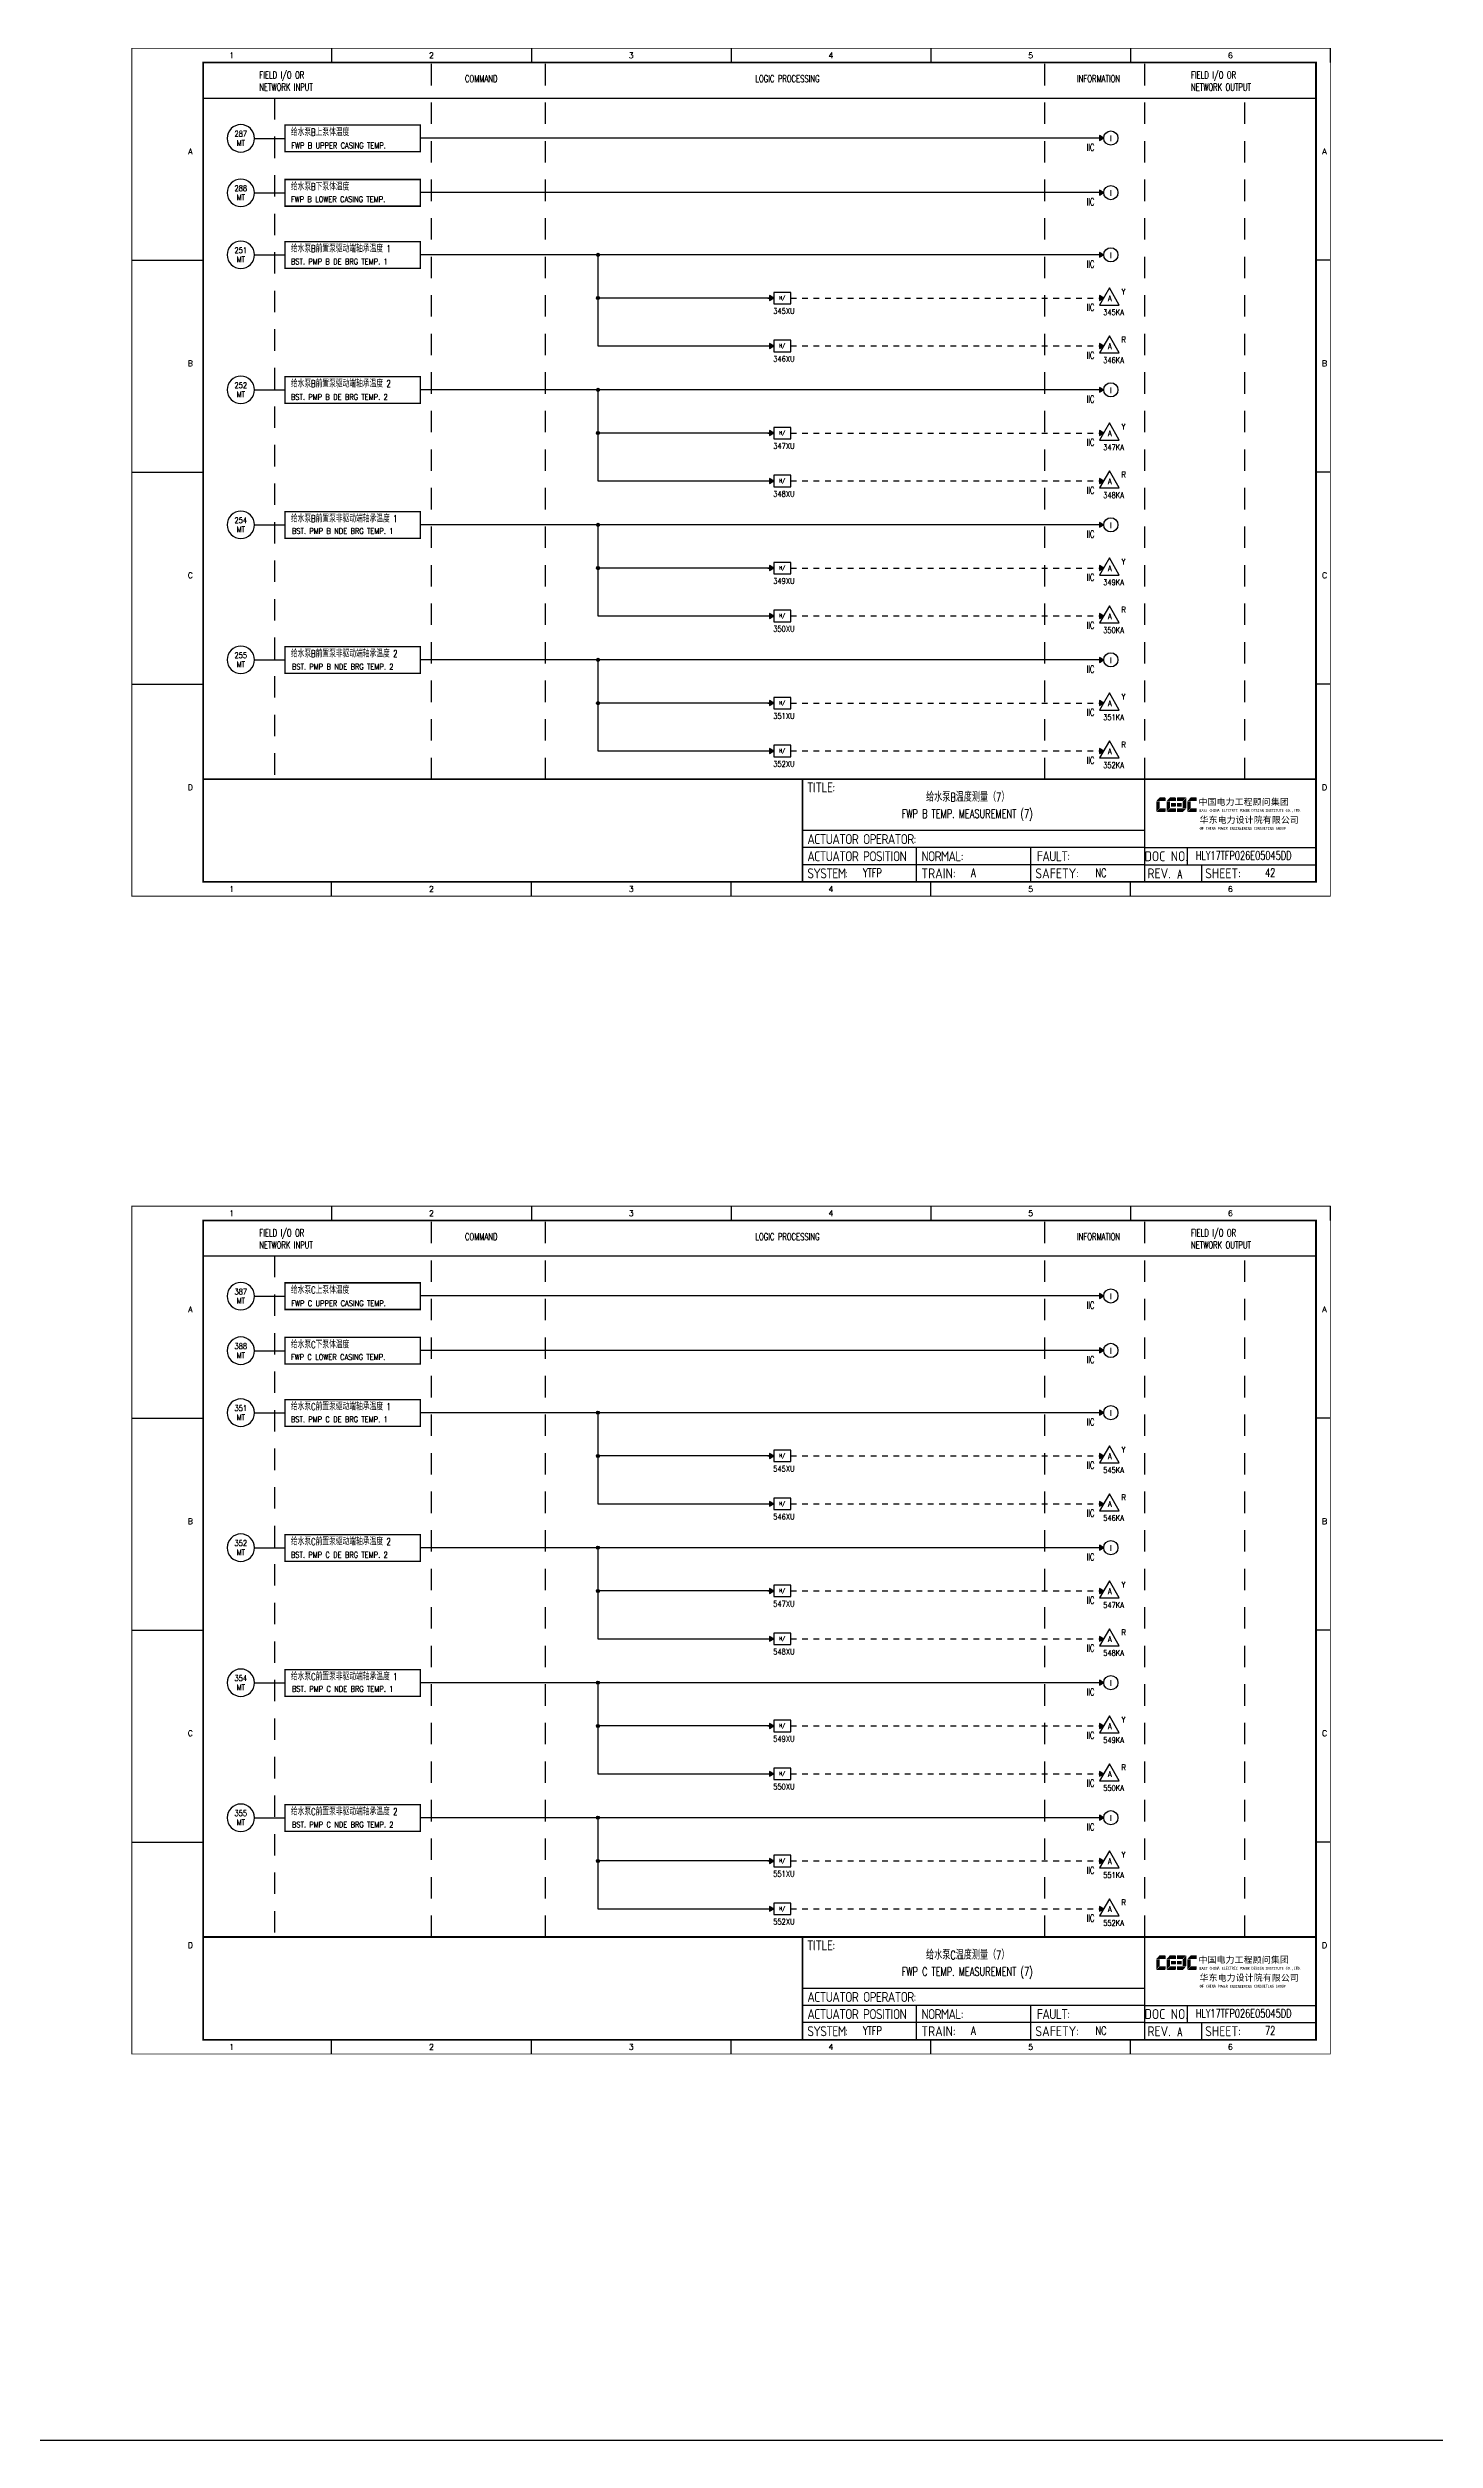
# Model space of a CAD drawing. Header units: millimetres. Extents: x 38833 to 52469, y 29493 to 32647.
# Drawn here: x 42536 to 43022, y 31107 to 31945 of the extents above; entities that cross this region are included whole.
import ezdxf
from ezdxf.enums import TextEntityAlignment as Align

# ---------------------------------------------------------------- set-up
doc = ezdxf.new("R2010")
doc.units = ezdxf.units.MM
for name, pattern in [('D2', [6, 2, -2, 2]), ('DASHED', [0.75, 0.5, -0.25]), ('JIS_02_0.7', [1.35, 0.75, -0.6])]:
    doc.linetypes.add(name, pattern=pattern)
for name, color, linetype in [('BORDER', 1, 'Continuous'), ('INSTRUMENT', 4, 'Continuous'), ('MLINE', 6, 'Continuous'), ('TITLE', 1, 'Continuous'), ('TK', 7, 'Continuous'), ('图框_外框线', 7, 'Continuous'), ('图框_标题栏文字', 6, 'Continuous')]:
    doc.layers.add(name, color=color, linetype=linetype)
doc.styles.add('DANIEL', font='COMPLEX', dxfattribs={"width": 0.7, "bigfont": 'GVFS'})
doc.styles.add('ecepdi', font='simhei.ttf', dxfattribs={"width": 0.9})
doc.styles.get("Standard").update_dxf_attribs({"font": 'romans.shx', "width": 0.7, "bigfont": 'hztxta.shx'})
doc.styles.add('工程字', font='gbenor.shx', dxfattribs={"bigfont": 'gbcbig.shx'})

# ---------------------------------------------------------------- blocks, each defined once
blk = doc.blocks.new('A$C1E0003F3')
h = blk.add_hatch(color=152)
edge = h.paths.add_edge_path()
edge.add_ellipse((5.15, 4.41), major_axis=(0, 0.211), ratio=0.769231, start_angle=-90, end_angle=0)
edge.add_line((5.15, 4.62), (3.22, 4.62))
edge.add_line((3.22, 4.62), (2.09, 3.35))
edge.add_line((2.09, 3.35), (5.32, 3.35))
edge.add_line((5.32, 3.35), (5.32, 4.41))
h.paths.add_polyline_path([(3.22, 3.23), (2.09, 3.23), (2.09, -0.36), (3.22, 0.91)])
edge = h.paths.add_edge_path()
edge.add_line((5.32, 0.81), (3.27, 0.81))
edge.add_line((3.27, 0.81), (2.13, -0.46))
edge.add_line((2.13, -0.46), (5.15, -0.46))
edge.add_ellipse((5.15, -0.25), major_axis=(0, 0.211), ratio=0.769231, start_angle=180, end_angle=270)
edge.add_line((5.32, -0.25), (5.32, 0.81))
h = blk.add_hatch(color=152)
edge = h.paths.add_edge_path()
edge.add_ellipse((8.78, 4.41), major_axis=(0, 0.211), ratio=0.769231, start_angle=-90, end_angle=0)
edge.add_line((8.78, 4.62), (6.84, 4.62))
edge.add_line((6.84, 4.62), (5.71, 3.35))
edge.add_line((5.71, 3.35), (8.94, 3.35))
edge.add_line((8.94, 3.35), (8.94, 4.41))
h.paths.add_polyline_path([(6.84, 3.23), (5.71, 3.23), (5.71, -0.36), (6.84, 0.91)])
edge = h.paths.add_edge_path()
edge.add_ellipse((8.78, 2.49), major_axis=(0, 0.211), ratio=0.769231, start_angle=-90, end_angle=0)
edge.add_line((8.78, 2.7), (7.22, 2.7))
edge.add_line((7.22, 2.7), (7.22, 1.44))
edge.add_line((7.22, 1.44), (8.78, 1.44))
edge.add_ellipse((8.78, 1.65), major_axis=(0, 0.211), ratio=0.769231, start_angle=180, end_angle=270)
edge.add_line((8.94, 1.65), (8.94, 2.49))
edge = h.paths.add_edge_path()
edge.add_line((8.94, 0.81), (6.89, 0.81))
edge.add_line((6.89, 0.81), (5.75, -0.46))
edge.add_line((5.75, -0.46), (8.78, -0.46))
edge.add_ellipse((8.78, -0.25), major_axis=(0, 0.211), ratio=0.769231, start_angle=180, end_angle=270)
edge.add_line((8.94, -0.25), (8.94, 0.81))
h = blk.add_hatch(color=1)
edge = h.paths.add_edge_path()
edge.add_line((12.48, 4.62), (9.46, 4.62))
edge.add_ellipse((9.46, 4.41), major_axis=(0, 0.211), ratio=0.769231, start_angle=0, end_angle=90)
edge.add_line((9.3, 4.41), (9.3, 3.35))
edge.add_line((9.3, 3.35), (11.35, 3.35))
edge.add_line((11.35, 3.35), (12.48, 4.62))
h.paths.add_polyline_path([(12.57, 4.56), (11.38, 3.23), (11.38, 0.93), (12.57, 0.93)])
edge = h.paths.add_edge_path()
edge.add_line((11.03, 2.7), (9.46, 2.7))
edge.add_ellipse((9.46, 2.49), major_axis=(0, 0.211), ratio=0.769231, start_angle=0, end_angle=90)
edge.add_line((9.3, 2.49), (9.3, 1.65))
edge.add_ellipse((9.46, 1.65), major_axis=(0, 0.211), ratio=0.769231, start_angle=90, end_angle=180)
edge.add_line((9.46, 1.44), (11.03, 1.44))
edge.add_line((11.03, 1.44), (11.03, 2.7))
h = blk.add_hatch(color=1)
edge = h.paths.add_edge_path()
edge.add_line((12.58, 0.79), (9.3, 0.79))
edge.add_line((9.3, 0.79), (9.3, -0.27))
edge.add_ellipse((9.46, -0.27), major_axis=(0, 0.211), ratio=0.769231, start_angle=90, end_angle=180)
edge.add_line((9.46, -0.48), (11.43, -0.48))
edge.add_line((11.43, -0.48), (12.58, 0.79))
h = blk.add_hatch(color=152)
edge = h.paths.add_edge_path()
edge.add_ellipse((16.11, 4.41), major_axis=(0, 0.211), ratio=0.769231, start_angle=-90, end_angle=0)
edge.add_line((16.11, 4.62), (14.14, 4.62))
edge.add_line((14.14, 4.62), (13, 3.35))
edge.add_line((13, 3.35), (16.27, 3.35))
edge.add_line((16.27, 3.35), (16.27, 4.41))
h.paths.add_polyline_path([(14.14, 3.23), (13, 3.23), (13, -0.36), (14.14, 0.91)])
edge = h.paths.add_edge_path()
edge.add_line((16.27, 0.81), (14.18, 0.81))
edge.add_line((14.18, 0.81), (13.04, -0.46))
edge.add_line((13.04, -0.46), (16.03, -0.46))
edge.add_ellipse((16.03, -0.15), major_axis=(0, 0.316), ratio=0.769231, start_angle=180, end_angle=270)
edge.add_line((16.27, -0.15), (16.27, 0.81))
at = {"layer": 'TITLE', "color": 7, "style": 'ecepdi'}
for s, p in [('中', (16.92, 1.94)), ('国', (20.09, 2)), ('电', (23.25, 1.99)), ('力', (26.39, 1.96)), ('工', (29.53, 1.95)), ('程', (32.71, 1.98)), ('顾', (35.9, 1.98)), ('问', (39.09, 1.94)), ('集', (42.26, 1.98)), ('团', (45.42, 2.01)), ('华', (17.24, -4.31)), ('东', (20.45, -4.29)), ('电', (23.62, -4.35)), ('力', (26.75, -4.32)), ('设', (29.92, -4.3)), ('计', (33.05, -4.31)), ('院', (36.26, -4.29)), ('有', (39.41, -4.29)), ('限', (42.57, -4.32)), ('公', (45.78, -4.38)), ('司', (48.91, -4.35))]:
    blk.add_text(s, height=2.2, dxfattribs=at).set_placement(p)
at = {"layer": 'TITLE', "color": 7, "style": 'ecepdi', "width": 0.975}
for s, p in [('E', (17.58, 0.02)), ('A', (18.29, 0.03)), ('S', (19, 0.03)), ('T', (19.7, 0.03)), ('C', (21.1, 0.09)), ('H', (21.77, 0.09)), ('I', (22.46, 0.09)), ('N', (23.17, 0.1)), ('A', (23.86, 0.1)), ('E', (25.35, 0.09)), ('L', (26.05, 0.11)), ('E', (26.76, 0.1)), ('C', (27.46, 0.12)), ('T', (28.18, 0.11)), ('R', (28.87, 0.1)), ('I', (29.57, 0.11)), ('C', (30.28, 0.1)), ('P', (31.64, 0.09)), ('O', (32.32, 0.08)), ('W', (33.03, 0.08)), ('E', (33.72, 0.08)), ('R', (34.42, 0.09)), ('D', (35.81, 0.1)), ('E', (36.52, 0.1)), ('S', (37.2, 0.1)), ('I', (37.91, 0.09)), ('G', (38.68, 0.11)), ('N', (39.38, 0.09)), ('I', (40.72, 0.07)), ('N', (41.43, 0.08)), ('S', (42.14, 0.08)), ('T', (42.83, 0.08)), ('I', (43.52, 0.09)), ('T', (44.22, 0.07)), ('U', (44.93, 0.07)), ('T', (45.63, 0.08)), ('E', (46.34, 0.09)), ('C', (47.76, 0.11)), ('O', (48.48, 0.1)), ('L', (50.56, 0.1)), ('T', (51.27, 0.1)), ('D', (51.96, 0.1)), ('O', (17.67, -6.18)), ('OF', (18.01, -6.2)), ('F', (18.37, -6.2)), ('C', (19.8, -6.19)), ('H', (20.47, -6.19)), ('I', (21.15, -6.19)), ('N', (21.87, -6.18)), ('A', (22.56, -6.18)), ('P', (23.98, -6.2)), ('O', (24.66, -6.21)), ('W', (25.36, -6.21)), ('E', (26.06, -6.21)), ('R', (26.75, -6.2)), ('E', (28.19, -6.24)), ('N', (28.91, -6.27)), ('G', (29.62, -6.26)), ('I', (30.32, -6.27)), ('N', (31.02, -6.27)), ('E', (31.7, -6.28)), ('E', (32.41, -6.27)), ('R', (33.1, -6.24)), ('I', (33.81, -6.24)), ('N', (34.51, -6.26)), ('G', (35.2, -6.24)), ('C', (36.61, -6.19)), ('O', (37.3, -6.21)), ('N', (38, -6.2)), ('S', (38.71, -6.21)), ('U', (39.41, -6.18)), ('L', (40.11, -6.18)), ('T', (40.81, -6.19)), ('I', (41.51, -6.21)), ('N', (42.2, -6.21)), ('G', (42.91, -6.17)), ('G', (44.29, -6.2)), ('R', (45, -6.21)), ('O', (45.69, -6.22)), ('U', (46.39, -6.2)), ('P', (47.1, -6.23)), ('.', (49.23, 0.1)), (',', (49.87, 0.1)), ('.', (52.72, 0.11))]:
    blk.add_text(s, height=1, dxfattribs=at).set_placement(p, align=Align.MIDDLE_CENTER)
blk = doc.blocks.new('A$C613255F0')
for p, q in [((70, 297), (70, 292)), ((140, 297), (140, 292)), ((210, 297), (210, 292)), ((280, 297), (280, 292)), ((350, 297), (350, 292)), ((420, 297), (420, 292)), ((0, 222.75), (25, 222.75)), ((420, 222.75), (415, 222.75)), ((0, 148.5), (25, 148.5)), ((420, 148.5), (415, 148.5)), ((0, 74.25), (25, 74.25)), ((420, 74.25), (415, 74.25)), ((70, 0), (70, 5)), ((140, 0), (140, 5)), ((210, 0), (210, 5)), ((280, 0), (280, 5)), ((350, 0), (350, 5))]:
    blk.add_line(p, q)
at = {"layer": 'MLINE', "linetype": 'JIS_02_0.7', "ltscale": 10}
for p, q in [((105, 41), (105, 292)), ((145, 41), (145, 292)), ((320, 41), (320, 292)), ((355, 41), (355, 292)), ((50, 279.56), (50, 41)), ((390, 41), (390, 279.56))]:
    blk.add_line(p, q, dxfattribs=at)
at = {"layer": 'MLINE'}
blk.add_line((25, 279.56), (415, 279.56), dxfattribs=at)
at = {"layer": '图框_外框线'}
for p, q in [((355, 5), (355, 41)), ((355, 23), (235, 23)), ((355, 17), (235, 17)), ((275, 11), (275, 17)), ((315, 11), (315, 17)), ((355, 17), (415, 17)), ((370, 11), (370, 17)), ((355, 11), (235, 11)), ((355, 11), (235, 11)), ((275, 5), (275, 11)), ((315, 5), (315, 11)), ((355, 11), (415, 11)), ((375, 5), (375, 11))]:
    blk.add_line(p, q, dxfattribs=at)
for points, const_width in [([(0, 0), (420, 0), (420, 297), (0, 297)], 0.3), ([(25, 5), (415, 5), (415, 292), (25, 292)], 0.6)]:
    blk.add_lwpolyline(points, close=True, dxfattribs=dict(at, const_width=const_width))
at = {"layer": '图框_外框线', "const_width": 0.6}
blk.add_lwpolyline([(235, 41), (25, 41)], dxfattribs=at)
at = {"layer": '图框_外框线'}
blk.add_lwpolyline([(415, 41, 0.6, 0.6, 0), (235, 41, 0.6, 0.6, 0), (235, 5, 0, 0, 0)], format="xyseb", dxfattribs=at)
blk.add_blockref('A$C1E0003F3', (356.94, 29.95))
at = {"layer": 'MLINE', "char_height": 2.5, "width": 31.8959, "attachment_point": 1}
for s, insert in [('FIELD I/O OR', (44.67, 288.89)), ('COMMAND', (116.74, 287.58)), ('LOGIC PROCESSING', (218.52, 287.58)), ('INFORMATION', (331.25, 287.58)), ('FIELD I/O OR', (371.22, 288.89)), ('NETWORK INPUT', (44.67, 284.64)), ('NETWORK OUTPUT', (371.22, 284.64))]:
    blk.add_mtext(s, dxfattribs=dict(at, insert=insert))
at = {"layer": 'TK', "color": 3}
for s, p in [('1', (35, 294.5)), ('2', (105, 294.5)), ('3', (175, 294.5)), ('4', (245, 294.5)), ('5', (315, 294.5)), ('6', (385, 294.5)), ('1', (35, 2.5)), ('2', (105, 2.5)), ('3', (175, 2.5)), ('4', (245, 2.5)), ('5', (315, 2.5)), ('6', (385, 2.5))]:
    blk.add_text(s, height=2, dxfattribs=at).set_placement(p, align=Align.MIDDLE)
for s, p in [('A', (20.5, 259.88)), ('A', (418, 259.88)), ('B', (20.5, 185.62)), ('B', (418, 185.62)), ('C', (20.5, 111.38)), ('C', (418, 111.38)), ('D', (20.5, 37.12)), ('D', (418, 37.12))]:
    blk.add_text(s, height=2, dxfattribs=at).set_placement(p, align=Align.CENTER)
at = {"layer": '图框_标题栏文字', "char_height": 3.5, "style": '工程字'}
for s, insert, width, attachment_point in [('{\\T0.9; TITLE:}', (234.86, 38.09), 14.2249, 4), ('{\\T0.9; ACTUATOR OPERATOR:}', (235, 20), 40, 4), ('{\\T0.9; ACTUATOR POSITION}', (235, 14), 45, 4), ('{\\T0.9; SYSTEM:}', (235, 8), 17.9526, 4), ('{\\T0.9; }TRAIN: ', (275, 8), 17.6638, 4), ('{\\T0.9; NORMAL:}', (275, 14), 18.2557, 4), ('SAFETY:', (324.3, 8), 22.3993, 5), ('{\\T0.9; FAULT:}', (315.44, 14), 15, 4), ('DOC NO.', (362.5, 14), 15, 5), ('REV.', (360, 8), 10, 5), ('SHEET:', (382.42, 8), 20, 5)]:
    blk.add_mtext(s, dxfattribs=dict(at, insert=insert, width=width, attachment_point=attachment_point))
blk = doc.blocks.new('INS00')
at = {"layer": 'INSTRUMENT', "color": 0}
blk.add_lwpolyline([(6, 0, 1), (-6, 0, 1)], format="xyb", close=True, dxfattribs=at)
at = {"layer": 'INSTRUMENT', "flags": 1}
for tag, p in [('INSNAM', (0, 9)), ('INSDGN', (0, -9)), ('INSSUP', (0, -15)), ('INSMAN', (0, -18)), ('INSTYP', (0, -12)), ('INSREM', (0, -21))]:
    blk.add_attdef(tag, text='', height=3, dxfattribs=at).set_placement(p, align=Align.TOP_CENTER)
at = {"layer": 'INSTRUMENT', "width": 0.7}
for tag, p in [('INSIDE', (0, 2)), ('INSSYS', (0, -2))]:
    blk.add_attdef(tag, text='', height=2.5, dxfattribs=at).set_placement(p, align=Align.MIDDLE)
for tag, p in [('INSHH', (6, 3.5)), ('INSL', (6, -3)), ('INSLL', (6, -6))]:
    blk.add_attdef(tag, p, '', height=2.5, dxfattribs=at)
at = {"layer": 'INSTRUMENT', "linetype": 'DASHED', "width": 0.7}
blk.add_attdef('INSH', (6, 0.5), '', height=2.5, dxfattribs=at)
blk = doc.blocks.new('大于')
at = {"layer": 'BORDER'}
blk.add_hatch(color=256, dxfattribs=at).paths.add_polyline_path([(2178.99, 3748.47), (2177.49, 3749.34), (2177.49, 3747.6)])
for p, q in [((2176.99, 3748.47), (2178.99, 3748.47)), ((2184.99, 3748.47), (2186.99, 3748.47))]:
    blk.add_line(p, q, dxfattribs=at)
for points in [[(2178.99, 3748.47), (2177.49, 3749.34), (2177.49, 3747.6)], [(2184.99, 3750.47), (2178.99, 3750.47), (2178.99, 3746.47), (2184.99, 3746.47)]]:
    blk.add_lwpolyline(points, close=True, dxfattribs=at)
at = {"layer": 'BORDER', "style": 'DANIEL', "width": 0.8}
blk.add_text('H/', height=1.2, dxfattribs=at).set_placement((2181.94, 3748.51), align=Align.MIDDLE)

msp = doc.modelspace()

# ---------------------------------------------------------------- hatches: boundary and pattern name
for points in [[(42905.86, 31913.59), (42904.36, 31914.46), (42904.36, 31912.73)], [(42905.86, 31894.5), (42904.36, 31895.36), (42904.36, 31893.63)], [(42905.86, 31872.7), (42904.36, 31873.56), (42904.36, 31871.83)], [(42905.86, 31857.55), (42904.36, 31858.41), (42904.36, 31856.68)], [(42905.86, 31840.77), (42904.36, 31841.64), (42904.36, 31839.91)], [(42905.86, 31825.41), (42904.36, 31826.27), (42904.36, 31824.54)], [(42905.86, 31810.26), (42904.36, 31811.12), (42904.36, 31809.39)], [(42905.86, 31793.48), (42904.36, 31794.35), (42904.36, 31792.62)], [(42905.86, 31778.12), (42904.36, 31778.99), (42904.36, 31777.25)], [(42905.86, 31762.97), (42904.36, 31763.84), (42904.36, 31762.1)], [(42905.86, 31746.2), (42904.36, 31747.06), (42904.36, 31745.33)], [(42905.86, 31730.83), (42904.36, 31731.7), (42904.36, 31729.96)], [(42905.86, 31715.68), (42904.36, 31716.55), (42904.36, 31714.81)], [(42905.86, 31698.91), (42904.36, 31699.77), (42904.36, 31698.04)], [(42905.86, 31508.03), (42904.36, 31508.9), (42904.36, 31507.17)], [(42905.86, 31488.94), (42904.36, 31489.81), (42904.36, 31488.07)], [(42905.86, 31467.14), (42904.36, 31468), (42904.36, 31466.27)], [(42905.86, 31451.99), (42904.36, 31452.85), (42904.36, 31451.12)], [(42905.86, 31435.21), (42904.36, 31436.08), (42904.36, 31434.35)], [(42905.86, 31419.85), (42904.36, 31420.71), (42904.36, 31418.98)], [(42905.86, 31404.7), (42904.36, 31405.56), (42904.36, 31403.83)], [(42905.86, 31387.93), (42904.36, 31388.79), (42904.36, 31387.06)], [(42905.86, 31372.56), (42904.36, 31373.43), (42904.36, 31371.69)], [(42905.86, 31357.41), (42904.36, 31358.28), (42904.36, 31356.54)], [(42905.86, 31340.64), (42904.36, 31341.5), (42904.36, 31339.77)], [(42905.86, 31325.27), (42904.36, 31326.14), (42904.36, 31324.41)], [(42905.86, 31310.12), (42904.36, 31310.99), (42904.36, 31309.26)], [(42905.86, 31293.35), (42904.36, 31294.22), (42904.36, 31292.48)]]:
    msp.add_hatch(color=256).paths.add_polyline_path(points)
h = msp.add_hatch(color=256)
edge = h.paths.add_edge_path()
edge.add_arc((42728.61, 31872.7), 0.55, 0, 360)
h = msp.add_hatch(color=256)
edge = h.paths.add_edge_path()
edge.add_arc((42728.61, 31857.55), 0.55, 0, 360)
h = msp.add_hatch(color=256)
edge = h.paths.add_edge_path()
edge.add_arc((42728.61, 31825.41), 0.55, 0, 360)
h = msp.add_hatch(color=256)
edge = h.paths.add_edge_path()
edge.add_arc((42728.61, 31810.26), 0.55, 0, 360)
h = msp.add_hatch(color=256)
edge = h.paths.add_edge_path()
edge.add_arc((42728.61, 31778.12), 0.55, 0, 360)
h = msp.add_hatch(color=256)
edge = h.paths.add_edge_path()
edge.add_arc((42728.61, 31762.97), 0.55, 0, 360)
h = msp.add_hatch(color=256)
edge = h.paths.add_edge_path()
edge.add_arc((42728.61, 31730.83), 0.55, 0, 360)
h = msp.add_hatch(color=256)
edge = h.paths.add_edge_path()
edge.add_arc((42728.61, 31715.68), 0.55, 0, 360)
h = msp.add_hatch(color=256)
edge = h.paths.add_edge_path()
edge.add_arc((42728.61, 31467.14), 0.55, 0, 360)
h = msp.add_hatch(color=256)
edge = h.paths.add_edge_path()
edge.add_arc((42728.61, 31451.99), 0.55, 0, 360)
h = msp.add_hatch(color=256)
edge = h.paths.add_edge_path()
edge.add_arc((42728.61, 31419.85), 0.55, 0, 360)
h = msp.add_hatch(color=256)
edge = h.paths.add_edge_path()
edge.add_arc((42728.61, 31404.7), 0.55, 0, 360)
h = msp.add_hatch(color=256)
edge = h.paths.add_edge_path()
edge.add_arc((42728.61, 31372.56), 0.55, 0, 360)
h = msp.add_hatch(color=256)
edge = h.paths.add_edge_path()
edge.add_arc((42728.61, 31357.41), 0.55, 0, 360)
h = msp.add_hatch(color=256)
edge = h.paths.add_edge_path()
edge.add_arc((42728.61, 31325.27), 0.55, 0, 360)
h = msp.add_hatch(color=256)
edge = h.paths.add_edge_path()
edge.add_arc((42728.61, 31310.12), 0.55, 0, 360)

# ---------------------------------------------------------------- linework, layer by layer
for p, q in [((42608.25, 31913.5), (42618.95, 31913.5)), ((42905.86, 31913.59), (42666.35, 31913.59)), ((42608.25, 31894.41), (42618.95, 31894.41)), ((42905.86, 31894.5), (42666.35, 31894.5)), ((42608.25, 31872.7), (42618.95, 31872.7)), ((42905.86, 31872.7), (42666.35, 31872.7)), ((42728.61, 31872.7), (42728.61, 31840.77)), ((42790.21, 31857.55), (42728.61, 31857.55)), ((42796.21, 31857.55), (42797, 31857.55)), ((42728.61, 31840.77), (42790.21, 31840.77)), ((42796.21, 31840.77), (42797, 31840.77)), ((42608.25, 31825.41), (42618.95, 31825.41)), ((42905.86, 31825.41), (42666.35, 31825.41)), ((42728.61, 31825.41), (42728.61, 31793.48)), ((42790.21, 31810.26), (42728.61, 31810.26)), ((42796.21, 31810.26), (42797, 31810.26)), ((42728.61, 31793.48), (42790.21, 31793.48)), ((42796.21, 31793.48), (42797, 31793.48)), ((42608.25, 31778.12), (42618.95, 31778.12)), ((42905.86, 31778.12), (42666.35, 31778.12)), ((42728.61, 31778.12), (42728.61, 31746.2)), ((42790.21, 31762.97), (42728.61, 31762.97)), ((42796.21, 31762.97), (42797, 31762.97)), ((42728.61, 31746.2), (42790.21, 31746.2)), ((42796.21, 31746.2), (42797, 31746.2)), ((42608.25, 31730.83), (42618.95, 31730.83)), ((42905.86, 31730.83), (42666.35, 31730.83)), ((42728.61, 31730.83), (42728.61, 31698.91)), ((42790.21, 31715.68), (42728.61, 31715.68)), ((42796.21, 31715.68), (42797, 31715.68)), ((42728.61, 31698.91), (42790.21, 31698.91)), ((42796.21, 31698.91), (42797, 31698.91)), ((42608.25, 31507.94), (42618.95, 31507.94)), ((42905.86, 31508.03), (42666.35, 31508.03)), ((42608.25, 31488.85), (42618.95, 31488.85)), ((42905.86, 31488.94), (42666.35, 31488.94)), ((42608.25, 31467.14), (42618.95, 31467.14)), ((42905.86, 31467.14), (42666.35, 31467.14)), ((42728.61, 31467.14), (42728.61, 31435.21)), ((42790.21, 31451.99), (42728.61, 31451.99)), ((42796.21, 31451.99), (42797, 31451.99)), ((42728.61, 31435.21), (42790.21, 31435.21)), ((42796.21, 31435.21), (42797, 31435.21)), ((42608.25, 31419.85), (42618.95, 31419.85)), ((42905.86, 31419.85), (42666.35, 31419.85)), ((42728.61, 31419.85), (42728.61, 31387.93)), ((42790.21, 31404.7), (42728.61, 31404.7)), ((42796.21, 31404.7), (42797, 31404.7)), ((42728.61, 31387.93), (42790.21, 31387.93)), ((42796.21, 31387.93), (42797, 31387.93)), ((42608.25, 31372.56), (42618.95, 31372.56)), ((42905.86, 31372.56), (42666.35, 31372.56)), ((42728.61, 31372.56), (42728.61, 31340.64)), ((42790.21, 31357.41), (42728.61, 31357.41)), ((42796.21, 31357.41), (42797, 31357.41)), ((42728.61, 31340.64), (42790.21, 31340.64)), ((42796.21, 31340.64), (42797, 31340.64)), ((42608.25, 31325.27), (42618.95, 31325.27)), ((42905.86, 31325.27), (42666.35, 31325.27)), ((42728.61, 31325.27), (42728.61, 31293.35)), ((42790.21, 31310.12), (42728.61, 31310.12)), ((42796.21, 31310.12), (42797, 31310.12)), ((42728.61, 31293.35), (42790.21, 31293.35)), ((42796.21, 31293.35), (42797, 31293.35)), ((39417.51, 31107.25), (50497.51, 31107.25))]:
    msp.add_line(p, q)
at = {"linetype": 'D2'}
for p, q in [((42796.21, 31857.55), (42905.86, 31857.55)), ((42796.21, 31840.77), (42905.86, 31840.77)), ((42796.21, 31810.26), (42905.86, 31810.26)), ((42796.21, 31793.48), (42905.86, 31793.48)), ((42796.21, 31762.97), (42905.86, 31762.97)), ((42796.21, 31746.2), (42905.86, 31746.2)), ((42796.21, 31715.68), (42905.86, 31715.68)), ((42796.21, 31698.91), (42905.86, 31698.91)), ((42796.21, 31451.99), (42905.86, 31451.99)), ((42796.21, 31435.21), (42905.86, 31435.21)), ((42796.21, 31404.7), (42905.86, 31404.7)), ((42796.21, 31387.93), (42905.86, 31387.93)), ((42796.21, 31357.41), (42905.86, 31357.41)), ((42796.21, 31340.64), (42905.86, 31340.64)), ((42796.21, 31310.12), (42905.86, 31310.12)), ((42796.21, 31293.35), (42905.86, 31293.35))]:
    msp.add_line(p, q, dxfattribs=at)
at = {"const_width": 0.5}
for points in [[(42618.95, 31918.17), (42666.35, 31918.17), (42666.35, 31908.83), (42618.95, 31908.83), (42618.95, 31918.17)], [(42618.95, 31899.08), (42666.35, 31899.08), (42666.35, 31889.74), (42618.95, 31889.74), (42618.95, 31899.08)], [(42618.95, 31877.28), (42666.35, 31877.28), (42666.35, 31867.94), (42618.95, 31867.94), (42618.95, 31877.28)], [(42618.95, 31829.99), (42666.35, 31829.99), (42666.35, 31820.65), (42618.95, 31820.65), (42618.95, 31829.99)], [(42618.95, 31782.7), (42666.35, 31782.7), (42666.35, 31773.36), (42618.95, 31773.36), (42618.95, 31782.7)], [(42618.95, 31735.41), (42666.35, 31735.41), (42666.35, 31726.07), (42618.95, 31726.07), (42618.95, 31735.41)], [(42618.95, 31512.61), (42666.35, 31512.61), (42666.35, 31503.27), (42618.95, 31503.27), (42618.95, 31512.61)], [(42618.95, 31493.52), (42666.35, 31493.52), (42666.35, 31484.18), (42618.95, 31484.18), (42618.95, 31493.52)], [(42618.95, 31471.72), (42666.35, 31471.72), (42666.35, 31462.38), (42618.95, 31462.38), (42618.95, 31471.72)], [(42618.95, 31424.43), (42666.35, 31424.43), (42666.35, 31415.09), (42618.95, 31415.09), (42618.95, 31424.43)], [(42618.95, 31377.14), (42666.35, 31377.14), (42666.35, 31367.8), (42618.95, 31367.8), (42618.95, 31377.14)], [(42618.95, 31329.85), (42666.35, 31329.85), (42666.35, 31320.51), (42618.95, 31320.51), (42618.95, 31329.85)]]:
    msp.add_lwpolyline(points, dxfattribs=at)
for points in [[(42905.86, 31913.59), (42904.36, 31914.46), (42904.36, 31912.73)], [(42905.86, 31894.5), (42904.36, 31895.36), (42904.36, 31893.63)], [(42905.86, 31872.7), (42904.36, 31873.56), (42904.36, 31871.83)], [(42905.86, 31857.55), (42904.36, 31858.41), (42904.36, 31856.68)], [(42905.86, 31840.77), (42904.36, 31841.64), (42904.36, 31839.91)], [(42905.86, 31825.41), (42904.36, 31826.27), (42904.36, 31824.54)], [(42905.86, 31810.26), (42904.36, 31811.12), (42904.36, 31809.39)], [(42905.86, 31793.48), (42904.36, 31794.35), (42904.36, 31792.62)], [(42905.86, 31778.12), (42904.36, 31778.99), (42904.36, 31777.25)], [(42905.86, 31762.97), (42904.36, 31763.84), (42904.36, 31762.1)], [(42905.86, 31746.2), (42904.36, 31747.06), (42904.36, 31745.33)], [(42905.86, 31730.83), (42904.36, 31731.7), (42904.36, 31729.96)], [(42905.86, 31715.68), (42904.36, 31716.55), (42904.36, 31714.81)], [(42905.86, 31698.91), (42904.36, 31699.77), (42904.36, 31698.04)], [(42905.86, 31508.03), (42904.36, 31508.9), (42904.36, 31507.17)], [(42905.86, 31488.94), (42904.36, 31489.81), (42904.36, 31488.07)], [(42905.86, 31467.14), (42904.36, 31468), (42904.36, 31466.27)], [(42905.86, 31451.99), (42904.36, 31452.85), (42904.36, 31451.12)], [(42905.86, 31435.21), (42904.36, 31436.08), (42904.36, 31434.35)], [(42905.86, 31419.85), (42904.36, 31420.71), (42904.36, 31418.98)], [(42905.86, 31404.7), (42904.36, 31405.56), (42904.36, 31403.83)], [(42905.86, 31387.93), (42904.36, 31388.79), (42904.36, 31387.06)], [(42905.86, 31372.56), (42904.36, 31373.43), (42904.36, 31371.69)], [(42905.86, 31357.41), (42904.36, 31358.28), (42904.36, 31356.54)], [(42905.86, 31340.64), (42904.36, 31341.5), (42904.36, 31339.77)], [(42905.86, 31325.27), (42904.36, 31326.14), (42904.36, 31324.41)], [(42905.86, 31310.12), (42904.36, 31310.99), (42904.36, 31309.26)], [(42905.86, 31293.35), (42904.36, 31294.22), (42904.36, 31292.48)]]:
    msp.add_lwpolyline(points, close=True)
at = {"color": 1}
for points in [[(42911.35, 31855.1), (42907.89, 31861.1), (42904.42, 31855.1)], [(42911.35, 31838.32), (42907.89, 31844.32), (42904.42, 31838.32)], [(42911.35, 31807.81), (42907.89, 31813.81), (42904.42, 31807.81)], [(42911.35, 31791.04), (42907.89, 31797.04), (42904.42, 31791.04)], [(42911.35, 31760.52), (42907.89, 31766.52), (42904.42, 31760.52)], [(42911.35, 31743.75), (42907.89, 31749.75), (42904.42, 31743.75)], [(42911.35, 31713.23), (42907.89, 31719.23), (42904.42, 31713.23)], [(42911.35, 31696.46), (42907.89, 31702.46), (42904.42, 31696.46)], [(42911.35, 31449.54), (42907.89, 31455.54), (42904.42, 31449.54)], [(42911.35, 31432.77), (42907.89, 31438.77), (42904.42, 31432.77)], [(42911.35, 31402.25), (42907.89, 31408.25), (42904.42, 31402.25)], [(42911.35, 31385.48), (42907.89, 31391.48), (42904.42, 31385.48)], [(42911.35, 31354.96), (42907.89, 31360.96), (42904.42, 31354.96)], [(42911.35, 31338.19), (42907.89, 31344.19), (42904.42, 31338.19)], [(42911.35, 31307.67), (42907.89, 31313.67), (42904.42, 31307.67)], [(42911.35, 31290.9), (42907.89, 31296.9), (42904.42, 31290.9)]]:
    msp.add_lwpolyline(points, close=True, dxfattribs=at)
for centre, radius in [((42908.36, 31913.59), 2.5), ((42908.36, 31894.5), 2.5), ((42728.61, 31872.7), 0.55), ((42908.36, 31872.7), 2.5), ((42728.61, 31857.55), 0.55), ((42728.61, 31825.41), 0.55), ((42908.36, 31825.41), 2.5), ((42728.61, 31810.26), 0.55), ((42728.61, 31778.12), 0.55), ((42908.36, 31778.12), 2.5), ((42728.61, 31762.97), 0.55), ((42908.36, 31730.83), 2.5), ((42728.61, 31730.83), 0.55), ((42728.61, 31715.68), 0.55), ((42908.36, 31508.03), 2.5), ((42908.36, 31488.94), 2.5), ((42728.61, 31467.14), 0.55), ((42908.36, 31467.14), 2.5), ((42728.61, 31451.99), 0.55), ((42728.61, 31419.85), 0.55), ((42908.36, 31419.85), 2.5), ((42728.61, 31404.7), 0.55), ((42728.61, 31372.56), 0.55), ((42908.36, 31372.56), 2.5), ((42728.61, 31357.41), 0.55), ((42728.61, 31325.27), 0.55), ((42908.36, 31325.27), 2.5), ((42728.61, 31310.12), 0.55)]:
    msp.add_circle(centre, radius)

# ---------------------------------------------------------------- block references
for name, p in [('A$C613255F0', (42565.28, 31648.05)), ('大于', (40611.22, 28109.07)), ('大于', (40611.22, 28092.3)), ('大于', (40611.22, 28061.79)), ('大于', (40611.22, 28045.01)), ('大于', (40611.22, 28014.5)), ('大于', (40611.22, 27997.73)), ('大于', (40611.22, 27967.21)), ('大于', (40611.22, 27950.44)), ('A$C613255F0', (42565.28, 31242.49)), ('大于', (40611.22, 27703.52)), ('大于', (40611.22, 27686.74)), ('大于', (40611.22, 27656.23)), ('大于', (40611.22, 27639.46)), ('大于', (40611.22, 27608.94)), ('大于', (40611.22, 27592.17)), ('大于', (40611.22, 27561.65)), ('大于', (40611.22, 27544.88))]:
    msp.add_blockref(name, p)
at = {"layer": 'MLINE', "xscale": 0.7999999999992724, "yscale": 0.7999999999992724, "zscale": 0.7999999999992724}
for p, values in [((42603.45, 31913.5), {'INSIDE': '287', 'INSSYS': 'MT'}), ((42603.45, 31894.41), {'INSIDE': '288', 'INSSYS': 'MT'}), ((42603.45, 31872.7), {'INSIDE': '251', 'INSSYS': 'MT'}), ((42603.45, 31825.41), {'INSIDE': '252', 'INSSYS': 'MT'}), ((42603.45, 31778.12), {'INSIDE': '254', 'INSSYS': 'MT'}), ((42603.45, 31730.83), {'INSIDE': '255', 'INSSYS': 'MT'}), ((42603.45, 31507.94), {'INSIDE': '387', 'INSSYS': 'MT'}), ((42603.45, 31488.85), {'INSIDE': '388', 'INSSYS': 'MT'}), ((42603.45, 31467.14), {'INSIDE': '351', 'INSSYS': 'MT'}), ((42603.45, 31419.85), {'INSIDE': '352', 'INSSYS': 'MT'}), ((42603.45, 31372.56), {'INSIDE': '354', 'INSSYS': 'MT'}), ((42603.45, 31325.27), {'INSIDE': '355', 'INSSYS': 'MT'})]:
    msp.add_blockref('INS00', p, dxfattribs=at).add_auto_attribs(values)

# ---------------------------------------------------------------- texts
at = {"width": 0.7}
for p in [(42908.4, 31912.47), (42908.4, 31893.37), (42908.4, 31871.57), (42908.4, 31824.28), (42908.4, 31776.99), (42908.4, 31729.7), (42908.4, 31506.91), (42908.4, 31487.81), (42908.4, 31466.01), (42908.4, 31418.72), (42908.4, 31371.43), (42908.4, 31324.15)]:
    msp.add_text('I', height=2, dxfattribs=at).set_placement(p, align=Align.CENTER)
at = {"color": 1, "width": 0.7}
for p in [(42907.97, 31856.47), (42907.97, 31839.7), (42907.97, 31809.18), (42907.97, 31792.41), (42907.97, 31761.89), (42907.97, 31745.12), (42907.97, 31714.61), (42907.97, 31697.83), (42907.97, 31450.91), (42907.97, 31434.14), (42907.97, 31403.62), (42907.97, 31386.85), (42907.97, 31356.33), (42907.97, 31339.56), (42907.97, 31309.05), (42907.97, 31292.27)]:
    msp.add_text('A', height=2, dxfattribs=at).set_placement(p, align=Align.CENTER)
at = {"attachment_point": 1}
for s, insert, char_height, width in [('给水泵B上泵体温度', (42621.02, 31916.89), 2.5, 73.0067), ('FWP B UPPER CASING TEMP.', (42621.14, 31912), 2, 73.0067), ('IIC', (42899.86, 31911.59), 2.5, 4.5039), ('给水泵B下泵体温度', (42621.02, 31897.8), 2.5, 73.0067), ('\\PFWP B LOWER CASING TEMP.', (42621.02, 31896.5), 2, 73.0067), ('IIC', (42899.86, 31892.5), 2.5, 4.5039), ('给水泵B前置泵驱动端轴承温度 1', (42621.02, 31876.09), 2.5, 73.0067), ('BST. PMP B DE BRG TEMP. 1', (42621.02, 31871.35), 2, 73.0067), ('IIC', (42899.86, 31870.7), 2.5, 4.5039), ('Y', (42912.1, 31860.79), 2, 73.0067), ('345XU', (42790.07, 31854.03), 2, 11.1697), ('IIC', (42899.86, 31855.55), 2.5, 4.5039), ('345KA', (42905.71, 31853.58), 2, 73.0067), ('R', (42912.1, 31844.02), 2, 73.0067), ('346XU', (42790.07, 31837.26), 2, 11.1697), ('IIC', (42899.86, 31838.77), 2.5, 4.5039), ('346KA', (42905.71, 31836.81), 2, 73.0067), ('给水泵B前置泵驱动端轴承温度 2', (42621.02, 31828.8), 2.5, 73.0067), ('BST. PMP B DE BRG TEMP. 2', (42621.02, 31823.91), 2, 73.0067), ('IIC', (42899.86, 31823.41), 2.5, 4.5039), ('Y', (42912.1, 31813.5), 2, 73.0067), ('347XU', (42790.07, 31806.75), 2, 11.1697), ('IIC', (42899.86, 31808.26), 2.5, 4.5039), ('347KA', (42905.71, 31806.29), 2, 73.0067), ('R', (42912.1, 31796.73), 2, 73.0067), ('348XU', (42790.07, 31789.97), 2, 11.1697), ('IIC', (42899.86, 31791.48), 2.5, 4.5039), ('348KA', (42905.71, 31789.52), 2, 73.0067), ('给水泵B前置泵非驱动端轴承温度 1', (42621.02, 31781.51), 2.5, 73.0067), ('BST. PMP B NDE BRG TEMP. 1', (42621.38, 31776.95), 2, 73.0067), ('IIC', (42899.86, 31776.12), 2.5, 4.5039), ('349XU', (42790.07, 31759.46), 2, 11.1697), ('IIC', (42899.86, 31760.97), 2.5, 4.5039), ('349KA', (42905.71, 31759.01), 2, 73.0067), ('Y', (42912.1, 31766.21), 2, 73.0067), ('350XU', (42790.07, 31742.69), 2, 11.1697), ('IIC', (42899.86, 31744.2), 2.5, 4.5039), ('350KA', (42905.71, 31742.23), 2, 73.0067), ('R', (42912.1, 31749.44), 2, 73.0067), ('给水泵B前置泵非驱动端轴承温度 2', (42621.02, 31734.22), 2.5, 73.0067), ('BST. PMP B NDE BRG TEMP. 2', (42621.4, 31729.42), 2, 73.0067), ('IIC', (42899.86, 31728.83), 2.5, 4.5039), ('Y', (42912.1, 31718.92), 2, 73.0067), ('351XU', (42790.07, 31712.17), 2, 11.1697), ('IIC', (42899.86, 31713.68), 2.5, 4.5039), ('351KA', (42905.71, 31711.72), 2, 73.0067), ('R', (42912.1, 31702.15), 2, 73.0067), ('352XU', (42790.07, 31695.4), 2, 11.1697), ('IIC', (42899.86, 31696.91), 2.5, 4.5039), ('352KA', (42905.71, 31694.95), 2, 73.0067), ('给水泵B温度测量（7）', (42843.62, 31684.21), 3, 57.1272), ('FWP B TEMP. MEASUREMENT (7)', (42835.11, 31678.43), 3, 74.0185), ('YTFP', (42821.53, 31657.74), 3, 8.5983), ('A', (42859.39, 31657.74), 3, 4.8474), ('NC', (42902.98, 31657.74), 3, 4.8474), ('A', (42931.76, 31657.3), 3, 8.5983), ('给水泵C上泵体温度', (42621.02, 31511.34), 2.5, 73.0067), ('FWP C UPPER CASING TEMP.', (42621.14, 31506.44), 2, 73.0067), ('IIC', (42899.86, 31506.03), 2.5, 4.5039), ('给水泵C下泵体温度', (42621.02, 31492.24), 2.5, 73.0067), ('\\PFWP C LOWER CASING TEMP.', (42621.02, 31490.94), 2, 73.0067), ('IIC', (42899.86, 31486.94), 2.5, 4.5039), ('给水泵C前置泵驱动端轴承温度 1', (42621.02, 31470.53), 2.5, 73.0067), ('BST. PMP C DE BRG TEMP. 1', (42621.02, 31465.79), 2, 73.0067), ('IIC', (42899.86, 31465.14), 2.5, 4.5039), ('545XU', (42790.07, 31448.48), 2, 11.1697), ('IIC', (42899.86, 31449.99), 2.5, 4.5039), ('Y', (42912.1, 31455.23), 2, 73.0067), ('545KA', (42905.71, 31448.02), 2, 73.0067), ('546XU', (42790.07, 31431.7), 2, 11.1697), ('IIC', (42899.86, 31433.21), 2.5, 4.5039), ('R', (42912.1, 31438.46), 2, 73.0067), ('给水泵C前置泵驱动端轴承温度 2', (42621.02, 31423.24), 2.5, 73.0067), ('546KA', (42905.71, 31431.25), 2, 73.0067), ('BST. PMP C DE BRG TEMP. 2', (42621.02, 31418.35), 2, 73.0067), ('IIC', (42899.86, 31417.85), 2.5, 4.5039), ('Y', (42912.1, 31407.94), 2, 73.0067), ('547XU', (42790.07, 31401.19), 2, 11.1697), ('IIC', (42899.86, 31402.7), 2.5, 4.5039), ('547KA', (42905.71, 31400.74), 2, 73.0067), ('R', (42912.1, 31391.17), 2, 73.0067), ('548XU', (42790.07, 31384.41), 2, 11.1697), ('IIC', (42899.86, 31385.93), 2.5, 4.5039), ('548KA', (42905.71, 31383.96), 2, 73.0067), ('给水泵C前置泵非驱动端轴承温度 1', (42621.02, 31375.95), 2.5, 73.0067), ('BST. PMP C NDE BRG TEMP. 1', (42621.38, 31371.39), 2, 73.0067), ('IIC', (42899.86, 31370.56), 2.5, 4.5039), ('Y', (42912.1, 31360.65), 2, 73.0067), ('549XU', (42790.07, 31353.9), 2, 11.1697), ('IIC', (42899.86, 31355.41), 2.5, 4.5039), ('549KA', (42905.71, 31353.45), 2, 73.0067), ('R', (42912.1, 31343.88), 2, 73.0067), ('550XU', (42790.07, 31337.13), 2, 11.1697), ('IIC', (42899.86, 31338.64), 2.5, 4.5039), ('550KA', (42905.71, 31336.67), 2, 73.0067), ('给水泵C前置泵非驱动端轴承温度 2', (42621.02, 31328.66), 2.5, 73.0067), ('BST. PMP C NDE BRG TEMP. 2', (42621.4, 31323.86), 2, 73.0067), ('IIC', (42899.86, 31323.27), 2.5, 4.5039), ('551XU', (42790.07, 31306.61), 2, 11.1697), ('IIC', (42899.86, 31308.12), 2.5, 4.5039), ('551KA', (42905.71, 31306.16), 2, 73.0067), ('Y', (42912.1, 31313.37), 2, 73.0067), ('552XU', (42790.07, 31289.84), 2, 11.1697), ('IIC', (42899.86, 31291.35), 2.5, 4.5039), ('552KA', (42905.71, 31289.39), 2, 73.0067), ('R', (42912.1, 31296.59), 2, 73.0067), ('FWP C TEMP. MEASUREMENT (7)', (42835.11, 31272.87), 3, 74.0185), ('给水泵C温度测量（7）', (42843.62, 31278.65), 3, 57.1272), ('YTFP', (42821.53, 31252.18), 3, 8.5983), ('A', (42859.39, 31252.18), 3, 4.8474), ('NC', (42902.98, 31252.18), 3, 4.8474), ('A', (42931.76, 31251.74), 3, 8.5983)]:
    msp.add_mtext(s, dxfattribs=dict(at, insert=insert, char_height=char_height, width=width))
at = {"width": 0.7}
for tag, p, s in [('HLY17TFP026E05045DD', (42938.15, 31660.8), ''), ('42', (42962.42, 31654.8), '1'), ('HLY17TFP026E05045DD', (42938.15, 31255.24), ''), ('72', (42962.42, 31249.24), '1')]:
    msp.add_attdef(tag, p, s, height=3, dxfattribs=at)

doc.saveas('drawing.dxf')
